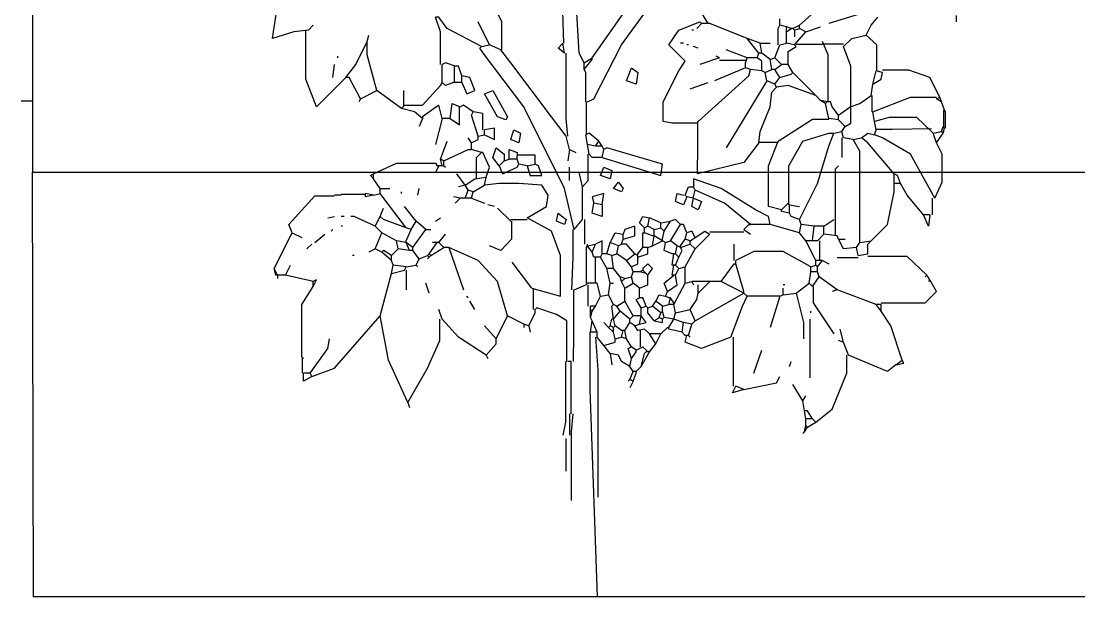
# Model space of a CAD drawing. Header units: millimetres. Extents: x -25 to 177, y -4701 to 789.
# Drawn here: x 96.377 to 97.862, y 389.337 to 390.145 of the extents above; entities that cross this region are included whole.
import ezdxf

# ---------------------------------------------------------------- set-up
doc = ezdxf.new("R2010")
doc.units = ezdxf.units.MM
doc.layers.add('muros', color=12, linetype='Continuous')
doc.layers.add('Standard', color=7, linetype='Continuous')

msp = doc.modelspace()

# ---------------------------------------------------------------- linework, layer by layer
at = {"layer": 'muros'}
for p, q in [((96.3925, 395.0834), (96.3925, 389.9334)), ((96.3925, 389.9334), (102.4267, 389.9334)), ((96.3939, 389.3374), (96.3925, 389.9334)), ((98.6672, 389.3374), (96.3939, 389.3374))]:
    msp.add_line(p, q, dxfattribs=at)
at = {"layer": 'muros', "color": 1}
msp.add_line((96.3767, 390.0334), (96.3925, 390.0334), dxfattribs=at)
at = {"layer": 'Standard', "color": 3, "linetype": 'Continuous'}
for points in [[(97.1675, 390.0868), (97.1606, 390.1005), (97.1468, 390.3343), (97.1377, 390.3366)], [(97.1789, 390.0936), (97.2477, 390.1922), (97.2844, 390.2334), (97.3164, 390.2655), (97.3646, 390.3068), (97.4264, 390.3366), (97.4264, 390.3411)], [(97.1388, 390.1143), (97.1371, 390.1738), (97.1371, 390.2426)], [(96.7802, 390.1326), (96.7596, 390.1303), (96.7298, 390.1211), (96.7389, 390.183), (96.7573, 390.2128)], [(97.172, 390.0318), (97.1812, 390.0363), (97.2202, 390.112), (97.2866, 390.2036), (97.3073, 390.2243)], [(97.3416, 390.1418), (97.3073, 390.1991), (97.3073, 390.2243)], [(97.0517, 390.1051), (97.0517, 390.1441), (97.03, 390.1899)], [(97.47, 390.1395), (97.4906, 390.1578)], [(97.5708, 390.1601), (97.5112, 390.1418)], [(97.69, 390.1532), (97.69, 390.1441)], [(96.7802, 390.1326), (96.787, 390.1395)], [(96.9658, 390.0845), (96.9658, 390.1303), (96.9589, 390.1509)], [(97.0231, 390.1097), (96.975, 390.1349), (96.9635, 390.1509), (96.9589, 390.1509)], [(97.0345, 390.112), (97.0185, 390.1441)], [(97.3279, 390.002), (97.2912, 390.002), (97.2786, 390.0043), (97.2786, 390.0318), (97.3004, 390.0753), (97.3096, 390.0891), (97.2866, 390.112), (97.3004, 390.1326), (97.3302, 390.1441), (97.3325, 390.1418)], [(97.3325, 390.1418), (97.3256, 390.1349)], [(97.3416, 390.1418), (97.3325, 390.1418)], [(97.3967, 390.1211), (97.3439, 390.1418), (97.3416, 390.1418)], [(97.4402, 390.112), (97.4402, 390.1349), (97.4425, 390.1395)], [(97.4425, 390.1395), (97.4425, 390.1486)], [(97.4516, 390.1372), (97.4425, 390.1395)], [(97.4585, 390.1349), (97.4516, 390.1372)], [(97.4516, 390.1303), (97.4516, 390.1372)], [(97.4608, 390.1349), (97.47, 390.1395)], [(97.47, 390.1349), (97.47, 390.1395)], [(97.4791, 390.1303), (97.4997, 390.1372)], [(97.5639, 390.1257), (97.5708, 390.1395), (97.58, 390.1509)], [(96.8329, 390.0661), (96.7916, 390.0249), (96.7767, 390.0638), (96.7767, 390.1326)], [(96.8627, 390.1166), (96.865, 390.1257)], [(97.321, 390.1326), (97.3187, 390.1326)], [(97.4516, 390.1303), (97.4585, 390.1349)], [(97.4516, 390.1143), (97.4516, 390.1303)], [(97.4608, 390.1349), (97.4585, 390.1349)], [(97.4631, 390.1326), (97.4608, 390.1349)], [(97.4631, 390.1326), (97.47, 390.1349)], [(97.4631, 390.1326), (97.4631, 390.1234)], [(97.4631, 390.112), (97.4791, 390.1303)], [(97.4791, 390.1303), (97.47, 390.1349)], [(97.5318, 390.1097), (97.5433, 390.1211), (97.5639, 390.1257)], [(97.5788, 390.0753), (97.5788, 390.112), (97.5639, 390.1257)], [(96.8329, 390.0661), (96.8466, 390.0845), (96.8627, 390.1166)], [(96.8764, 390.0478), (96.8627, 390.0982), (96.8627, 390.1166)], [(97.1537, 389.853), (97.14, 389.9103), (97.0827, 390.0249), (97.0277, 390.0982), (97.0208, 390.1074), (97.0231, 390.1097)], [(97.0231, 390.1097), (97.0345, 390.112)], [(97.0506, 390.1051), (97.0345, 390.112)], [(97.14, 390.1005), (97.1308, 390.1074), (97.1377, 390.1143)], [(97.14, 390.1005), (97.1377, 390.1143)], [(97.3073, 390.1143), (97.3027, 390.1143)], [(97.3141, 390.112), (97.3118, 390.112)], [(97.3279, 390.1074), (97.321, 390.1097)], [(97.4127, 390.1005), (97.3967, 390.1211)], [(97.415, 390.1143), (97.3967, 390.1211)], [(97.4173, 390.1005), (97.415, 390.1143)], [(97.415, 390.1143), (97.4287, 390.1143)], [(97.4356, 390.0936), (97.4425, 390.112)], [(97.4425, 390.112), (97.4516, 390.1143)], [(97.4631, 390.112), (97.4516, 390.1143)], [(97.4539, 390.0845), (97.4539, 390.1028), (97.4654, 390.1097)], [(97.4654, 390.1097), (97.4631, 390.112)], [(97.4654, 390.1131), (97.5021, 390.1131)], [(97.5101, 390.0318), (97.5101, 390.0982), (97.5021, 390.1166)], [(97.5318, 390.1131), (97.5021, 390.1131)], [(97.5422, 390.0249), (97.5422, 390.0822), (97.5318, 390.1097)], [(96.8214, 390.0936), (96.8214, 390.0959)], [(97.1423, 389.9836), (97.1216, 390.0111), (97.0644, 390.0868), (97.0506, 390.1051)], [(97.1446, 389.9836), (97.1423, 390.0088), (97.1423, 390.1005)], [(97.1675, 390.0776), (97.1789, 390.0913), (97.1789, 390.0936)], [(97.1675, 390.0868), (97.1789, 390.0936)], [(97.3577, 390.0936), (97.3302, 390.0845)], [(97.3577, 390.0936), (97.3531, 390.0959)], [(97.3967, 390.0936), (97.3668, 390.1051)], [(97.3943, 390.0868), (97.3967, 390.0936)], [(97.4104, 390.0936), (97.3967, 390.0936)], [(97.4104, 390.0936), (97.4127, 390.1005)], [(97.4173, 390.0753), (97.4173, 390.0891), (97.4104, 390.0936)], [(97.4173, 390.1005), (97.4127, 390.1005)], [(97.4287, 390.0913), (97.4173, 390.1005)], [(97.4287, 390.0913), (97.4356, 390.0936)], [(97.4448, 390.0845), (97.4356, 390.0936)], [(96.8146, 390.0661), (96.8169, 390.0845)], [(96.9864, 390.0822), (96.9727, 390.0868), (96.9681, 390.0845)], [(96.9681, 390.0593), (96.9681, 390.0845)], [(96.9853, 390.0593), (96.9853, 390.0822)], [(96.9956, 390.0684), (96.991, 390.0822), (96.9864, 390.0822)], [(97.1675, 390.0776), (97.1675, 390.0868)], [(97.1698, 390.0318), (97.1698, 390.073), (97.1675, 390.0776)], [(97.2408, 390.057), (97.227, 390.0616), (97.2339, 390.0799), (97.2431, 390.073), (97.2408, 390.057)], [(97.3279, 390.0043), (97.3989, 390.0684), (97.4012, 390.0776)], [(97.3943, 390.0799), (97.3508, 390.0616)], [(97.3943, 390.0902), (97.3577, 390.0902)], [(97.3943, 390.0799), (97.3943, 390.0868)], [(97.4012, 390.0776), (97.3943, 390.0799)], [(97.4173, 390.0753), (97.4012, 390.0776)], [(97.4219, 390.073), (97.431, 390.0776)], [(97.431, 390.0776), (97.4287, 390.0913)], [(97.4356, 390.0776), (97.431, 390.0776)], [(97.4356, 390.0776), (97.4448, 390.0845)], [(97.4425, 390.0661), (97.4356, 390.0776)], [(97.4539, 390.0845), (97.4448, 390.0845)], [(97.4608, 390.073), (97.4539, 390.0845)], [(96.8535, 390.0363), (96.8375, 390.0661), (96.8329, 390.0661)], [(96.9956, 390.0593), (96.9956, 390.0684)], [(96.9956, 390.0593), (97.0025, 390.0432), (97.0139, 390.0478), (97.0071, 390.0661), (96.9956, 390.0684)], [(97.4219, 390.073), (97.4173, 390.0753)], [(97.4241, 390.0616), (97.4219, 390.073)], [(97.4356, 390.057), (97.4425, 390.0661)], [(97.4425, 390.0661), (97.4585, 390.0707), (97.4608, 390.073)], [(97.4929, 390.0409), (97.4608, 390.073)], [(97.5731, 390.057), (97.5777, 390.0753)], [(97.5731, 390.057), (97.5846, 390.0638), (97.5868, 390.073)], [(97.5868, 390.073), (97.5777, 390.0753)], [(97.667, 390.0386), (97.6533, 390.0661), (97.6235, 390.0764), (97.5868, 390.0764)], [(96.8535, 390.0363), (96.8764, 390.0478)], [(96.9108, 390.0226), (96.8764, 390.0478)], [(96.9131, 390.0272), (96.9406, 390.0272), (96.9658, 390.0547), (96.9681, 390.0593)], [(96.9142, 390.0249), (96.9142, 390.0478)], [(96.9841, 390.0593), (96.9727, 390.0547), (96.9681, 390.0593)], [(96.9956, 390.0593), (96.9841, 390.0593)], [(97.0575, 390.0066), (97.046, 390.0111), (97.0277, 390.0432), (97.0391, 390.0478), (97.0597, 390.0111), (97.0575, 390.0066)], [(97.3164, 390.0501), (97.3416, 390.0593)], [(97.4241, 390.0616), (97.3668, 389.9676)], [(97.4127, 389.9745), (97.415, 389.9905), (97.4287, 390.0249), (97.431, 390.0455), (97.4379, 390.0524)], [(97.4356, 390.057), (97.4241, 390.0616)], [(97.4379, 390.0524), (97.4356, 390.057)], [(97.4929, 390.0409), (97.4539, 390.0547), (97.4379, 390.0524)], [(97.5708, 390.0409), (97.5731, 390.057)], [(96.8535, 390.0363), (96.8512, 390.0318)], [(97.4997, 390.0341), (97.4929, 390.0409)], [(97.5066, 390.0295), (97.4997, 390.0341)], [(97.5089, 390.0318), (97.4997, 390.0341)], [(97.541, 390.0249), (97.5548, 390.0295), (97.5708, 390.0409)], [(97.5719, 390.018), (97.5719, 390.0409)], [(97.5731, 390.018), (97.6258, 390.0386), (97.6625, 390.0386)], [(97.6625, 390.0363), (97.667, 390.0386)], [(97.6694, 390.0318), (97.6625, 390.0363)], [(97.6694, 390.0318), (97.667, 390.0386)], [(96.9108, 390.0226), (96.9131, 390.0249)], [(96.9406, 390.0088), (96.9291, 390.018), (96.9108, 390.0226)], [(96.9681, 390.0088), (96.9635, 390.0272), (96.9406, 390.0111), (96.9406, 390.0088)], [(96.9795, 390.0088), (96.9819, 390.0295), (96.9933, 390.0249)], [(96.9795, 390.0088), (96.9922, 389.9997), (96.9922, 390.0249)], [(97.0116, 390.018), (96.9979, 390.0272), (96.9933, 390.0249)], [(97.0185, 389.9836), (97.0093, 390.0134), (97.0116, 390.018)], [(97.0254, 389.9928), (97.0254, 390.0157), (97.0116, 390.018)], [(97.1709, 389.9859), (97.1709, 390.0318)], [(97.5066, 390.0295), (97.5089, 390.0318)], [(97.5112, 390.0088), (97.5066, 390.0295)], [(97.5135, 390.0318), (97.5089, 390.0318)], [(97.525, 390.0134), (97.5158, 390.0249), (97.5135, 390.0318)], [(97.525, 390.0134), (97.541, 390.0249)], [(97.5341, 389.9974), (97.5422, 390.002), (97.5422, 390.0249)], [(97.5754, 390.0043), (97.5731, 390.018)], [(97.6739, 390.0203), (97.6694, 390.0318)], [(97.6728, 389.9974), (97.6728, 390.0203)], [(97.6751, 389.9951), (97.6751, 390.018), (97.6739, 390.0203)], [(96.9406, 390.0088), (96.936, 389.9974)], [(96.9681, 390.0088), (96.9589, 389.9722)], [(96.9795, 390.0088), (96.9681, 390.0088)], [(97.4127, 389.9745), (97.392, 389.947), (97.3267, 389.9309), (97.3273, 389.9699), (97.3273, 390.0043)], [(97.4402, 389.9768), (97.4883, 390.0077), (97.5112, 390.0077)], [(97.525, 390.0066), (97.5112, 390.0088)], [(97.525, 390.0066), (97.525, 390.0134)], [(97.5341, 389.9974), (97.525, 390.0066)], [(97.6556, 389.9905), (97.635, 390.01), (97.596, 390.01), (97.5754, 390.0043)], [(97.5777, 389.9928), (97.5754, 390.0043)], [(97.0277, 389.9859), (97.0414, 389.9791), (97.0414, 389.9951), (97.0277, 389.9928)], [(97.0277, 389.9859), (97.0277, 389.9928)], [(97.0758, 389.9745), (97.0644, 389.9791), (97.0689, 389.9928), (97.0781, 389.9882), (97.0758, 389.9745)], [(97.1881, 389.9768), (97.1744, 389.9882), (97.1698, 389.9859)], [(97.4551, 389.8897), (97.4551, 389.9424), (97.4745, 389.9768), (97.5112, 389.9882), (97.5181, 389.9882)], [(97.47, 389.8668), (97.4952, 389.9172), (97.5112, 389.9699), (97.5181, 389.9882)], [(97.5181, 389.9882), (97.5296, 389.9905)], [(97.5296, 389.9905), (97.5341, 389.9974)], [(97.5318, 389.9813), (97.5296, 389.9905)], [(97.5571, 389.9813), (97.5662, 389.9882), (97.5754, 389.9859)], [(97.5754, 389.9859), (97.5777, 389.9928)], [(97.6556, 389.994), (97.6006, 389.9934), (97.5777, 389.9934)], [(97.6579, 389.9882), (97.6556, 389.9905)], [(97.6579, 389.9882), (97.6694, 389.9905)], [(97.6625, 389.9745), (97.6579, 389.9882)], [(97.6625, 389.9745), (97.6716, 389.9882)], [(97.6694, 389.9905), (97.6716, 389.9974)], [(97.6716, 389.9882), (97.6694, 389.9905)], [(97.6739, 389.9951), (97.6716, 389.9974)], [(97.6716, 389.9882), (97.6739, 389.9951)], [(96.9658, 389.9516), (96.975, 389.9768)], [(97.0093, 389.9745), (97.0047, 389.9813)], [(97.0093, 389.9745), (97.0185, 389.9791), (97.0185, 389.9836)], [(97.0093, 389.9653), (97.0093, 389.9745)], [(97.0185, 389.9836), (97.0277, 389.9859)], [(97.1468, 389.9653), (97.1423, 389.9836)], [(97.172, 389.9722), (97.1698, 389.9859)], [(97.1835, 389.9699), (97.1881, 389.9768)], [(97.1927, 389.9699), (97.1881, 389.9768)], [(97.4127, 389.9756), (97.4402, 389.9756)], [(97.4448, 389.8805), (97.4264, 389.8851), (97.4264, 389.9424), (97.4402, 389.9768)], [(97.5296, 389.9813), (97.5296, 389.9538)], [(97.5456, 389.9791), (97.5318, 389.9813)], [(97.5456, 389.9791), (97.5571, 389.9813)], [(97.5548, 389.8347), (97.5548, 389.963), (97.5456, 389.9791)], [(97.6029, 389.9309), (97.5662, 389.9745), (97.5571, 389.9813)], [(97.6602, 389.8966), (97.6258, 389.9584), (97.5868, 389.9813), (97.5754, 389.9859)], [(97.6602, 389.8966), (97.6705, 389.9195), (97.6705, 389.9584), (97.6625, 389.9745)], [(96.9704, 389.9493), (97.0047, 389.9653), (97.0093, 389.9653)], [(97.0231, 389.9607), (97.0093, 389.9653)], [(97.0162, 389.9241), (97.0162, 389.9538), (97.0231, 389.9607)], [(97.03, 389.9263), (97.0345, 389.9401), (97.0254, 389.9607), (97.0231, 389.9607)], [(97.0483, 389.9424), (97.0391, 389.9538), (97.0437, 389.9676), (97.0552, 389.9584), (97.0552, 389.9493)], [(97.0621, 389.9516), (97.0621, 389.9653), (97.0735, 389.9607), (97.0735, 389.9561)], [(97.1468, 389.9653), (97.1446, 389.9493)], [(97.1468, 389.9653), (97.156, 389.9607)], [(97.1744, 389.9584), (97.172, 389.9722)], [(97.1835, 389.9699), (97.172, 389.9722)], [(97.1927, 389.9699), (97.1835, 389.9699)], [(97.195, 389.9653), (97.1927, 389.9699)], [(97.1927, 389.9538), (97.2752, 389.9286), (97.2775, 389.9447), (97.1996, 389.9676), (97.195, 389.9653)], [(97.1927, 389.9538), (97.195, 389.9653)], [(96.8718, 389.9309), (96.9039, 389.9458), (96.9589, 389.9458), (96.9612, 389.9424)], [(96.9681, 389.9424), (96.9658, 389.9516)], [(96.9704, 389.9493), (96.9658, 389.9516)], [(96.9704, 389.9424), (96.9704, 389.9493)], [(97.0483, 389.9424), (97.0552, 389.9493)], [(97.0483, 389.9424), (97.0529, 389.9309), (97.0735, 389.9401), (97.0758, 389.9447)], [(97.0552, 389.9493), (97.0621, 389.9516)], [(97.0735, 389.9516), (97.0621, 389.9516)], [(97.0987, 389.9447), (97.0987, 389.9573), (97.0735, 389.9573)], [(97.0735, 389.9538), (97.0735, 389.9561)], [(97.0735, 389.9516), (97.0735, 389.9538)], [(97.0758, 389.9447), (97.0735, 389.9516)], [(97.0873, 389.9424), (97.0758, 389.9447)], [(97.0873, 389.9424), (97.0987, 389.9447)], [(97.0873, 389.9424), (97.0918, 389.9286), (97.1079, 389.9286), (97.1033, 389.9424), (97.0987, 389.9447)], [(97.1652, 389.9126), (97.1732, 389.9218), (97.1732, 389.9584)], [(97.1927, 389.9538), (97.1789, 389.9538), (97.1744, 389.9584)], [(96.8718, 389.9241), (96.8673, 389.9286), (96.8718, 389.9309)], [(96.8718, 389.9241), (96.8718, 389.9309)], [(96.9635, 389.9424), (96.9589, 389.9332)], [(96.9635, 389.9424), (96.9612, 389.9424)], [(96.9658, 389.9424), (96.9635, 389.9424)], [(96.9681, 389.9424), (96.9658, 389.9424)], [(96.9704, 389.9424), (96.9681, 389.9424)], [(96.9704, 389.9424), (96.9727, 389.9401)], [(97.0002, 389.9149), (96.9887, 389.9309)], [(97.1468, 389.9218), (97.1468, 389.9401)], [(97.1652, 389.9126), (97.1606, 389.9332)], [(97.2042, 389.9241), (97.1904, 389.9286), (97.195, 389.9401), (97.2064, 389.9355), (97.2042, 389.9241)], [(97.5204, 389.8668), (97.5204, 389.9378), (97.525, 389.9424)], [(97.612, 389.9172), (97.6075, 389.9286), (97.6029, 389.9309)], [(97.6029, 389.9172), (97.6029, 389.9309)], [(96.881, 389.9103), (96.8718, 389.9241)], [(97.0002, 389.9149), (96.991, 389.9126)], [(97.0002, 389.9149), (97.0139, 389.9241)], [(97.0047, 389.908), (97.0002, 389.9149)], [(97.0116, 389.9057), (97.0277, 389.9149)], [(97.0139, 389.9241), (97.03, 389.9263)], [(97.0277, 389.9149), (97.03, 389.9263)], [(97.0873, 389.8691), (97.1148, 389.8851), (97.1171, 389.9011), (97.1079, 389.9149), (97.0758, 389.9172), (97.0483, 389.9172), (97.0277, 389.9149)], [(97.2202, 389.9057), (97.2087, 389.9103), (97.2156, 389.9195), (97.2225, 389.9103), (97.2202, 389.9057)], [(97.4287, 389.8599), (97.4264, 389.8713), (97.4081, 389.8805), (97.36, 389.9103), (97.321, 389.9241), (97.321, 389.9126)], [(97.5708, 389.837), (97.5937, 389.8599), (97.6029, 389.9057), (97.6029, 389.9172)], [(97.612, 389.9172), (97.6029, 389.9172)], [(97.6442, 389.8736), (97.6212, 389.9011), (97.612, 389.9172)], [(96.7573, 389.8484), (96.7527, 389.8599), (96.7894, 389.9), (96.8169, 389.9)], [(96.826, 389.9011), (96.8169, 389.9011)], [(96.826, 389.9011), (96.8169, 389.9011)], [(96.826, 389.9023), (96.8604, 389.9023)], [(96.8718, 389.9011), (96.8604, 389.9034)], [(96.8718, 389.9011), (96.8604, 389.8988), (96.8604, 389.9034)], [(96.8718, 389.9011), (96.881, 389.9034)], [(96.881, 389.9103), (96.8948, 389.9103)], [(96.881, 389.9034), (96.881, 389.9103)], [(96.9177, 389.8553), (96.881, 389.9034)], [(96.9108, 389.9034), (96.9108, 389.9057)], [(96.9337, 389.9011), (96.936, 389.9103)], [(97.0002, 389.8966), (97.0047, 389.908)], [(97.0116, 389.9057), (97.0047, 389.908)], [(97.0093, 389.8966), (97.0116, 389.9057)], [(97.1652, 389.8668), (97.1652, 389.9126)], [(97.1927, 389.8874), (97.195, 389.9034), (97.1789, 389.8988), (97.1812, 389.8897)], [(97.3118, 389.8988), (97.3073, 389.8874), (97.2958, 389.892), (97.2981, 389.9034), (97.3073, 389.9011)], [(97.3096, 389.9011), (97.3141, 389.9126), (97.321, 389.9126)], [(97.3118, 389.8988), (97.3096, 389.9011)], [(97.3233, 389.908), (97.321, 389.9126)], [(97.321, 389.8988), (97.3233, 389.908)], [(97.4012, 389.8599), (97.3646, 389.8897), (97.3233, 389.908)], [(96.9314, 389.8645), (96.9154, 389.8851)], [(96.9933, 389.8966), (96.9841, 389.8988)], [(96.9933, 389.8966), (96.9864, 389.8897)], [(97.0002, 389.8966), (96.9933, 389.8966)], [(97.0093, 389.8966), (97.0002, 389.8966)], [(97.0093, 389.8966), (97.0277, 389.8897)], [(97.0414, 389.8851), (97.0323, 389.8874)], [(97.1927, 389.8874), (97.1927, 389.8713), (97.1789, 389.8759), (97.1812, 389.8897)], [(97.1927, 389.8874), (97.1812, 389.8897)], [(97.321, 389.8966), (97.3118, 389.8988)], [(97.321, 389.8966), (97.3325, 389.892), (97.3279, 389.8805), (97.3187, 389.8851), (97.321, 389.8966)], [(97.321, 389.8966), (97.321, 389.8988)], [(97.4448, 389.8805), (97.4539, 389.8897)], [(97.4562, 389.8874), (97.4539, 389.8897)], [(97.4562, 389.8759), (97.4562, 389.8874)], [(97.4562, 389.8874), (97.47, 389.8851)], [(97.6567, 389.8736), (97.6567, 389.8966)], [(96.8077, 389.8691), (96.8169, 389.8713)], [(96.8306, 389.8713), (96.826, 389.8713)], [(96.8741, 389.8576), (96.8443, 389.8713), (96.8398, 389.8713)], [(96.8741, 389.8576), (96.881, 389.8713)], [(96.881, 389.8713), (96.8856, 389.8828)], [(96.9177, 389.8553), (96.8856, 389.8668), (96.881, 389.8713)], [(97.0644, 389.8645), (97.046, 389.8828)], [(97.14, 389.8599), (97.1285, 389.8645), (97.1308, 389.8759), (97.1423, 389.8668), (97.14, 389.8599)], [(97.2522, 389.8553), (97.2454, 389.8622), (97.25, 389.8713), (97.2591, 389.8691)], [(97.4562, 389.8759), (97.4448, 389.8782), (97.4448, 389.8805)], [(97.47, 389.8668), (97.4585, 389.8713), (97.4562, 389.8759)], [(97.6533, 389.8736), (97.6442, 389.8736)], [(97.6533, 389.8736), (97.651, 389.8576), (97.6442, 389.8736)], [(96.8283, 389.8576), (96.826, 389.8576)], [(96.8833, 389.8484), (96.8741, 389.8576)], [(96.9245, 389.853), (96.9177, 389.8553)], [(96.9245, 389.853), (96.9314, 389.8645)], [(96.9452, 389.853), (96.9314, 389.8645)], [(96.9589, 389.8645), (96.9658, 389.8691)], [(97.0655, 389.8645), (97.0655, 389.8393), (97.0506, 389.8232), (97.0345, 389.8301)], [(97.0644, 389.8668), (97.0873, 389.8668)], [(97.0941, 389.7705), (97.1342, 389.7591), (97.1342, 389.8164), (97.1216, 389.8507), (97.0873, 389.8691)], [(97.1537, 389.853), (97.1652, 389.8668)], [(97.1686, 389.8324), (97.1686, 389.8668)], [(97.2225, 389.8393), (97.2385, 389.8439), (97.2385, 389.8576), (97.2248, 389.853), (97.2225, 389.8461)], [(97.2522, 389.8553), (97.2568, 389.8576)], [(97.2522, 389.8484), (97.2522, 389.8553)], [(97.2568, 389.8576), (97.2591, 389.8691)], [(97.266, 389.853), (97.2568, 389.8576)], [(97.2752, 389.8622), (97.2591, 389.8691)], [(97.266, 389.853), (97.2752, 389.8553)], [(97.2752, 389.8622), (97.2889, 389.8645)], [(97.2752, 389.8553), (97.2752, 389.8622)], [(97.2798, 389.8507), (97.2752, 389.8553)], [(97.2798, 389.8507), (97.2889, 389.8645)], [(97.3027, 389.8599), (97.2958, 389.8668), (97.2889, 389.8645)], [(97.2889, 389.837), (97.3027, 389.8599)], [(97.3118, 389.8484), (97.3073, 389.8599), (97.3027, 389.8599)], [(97.392, 389.853), (97.3989, 389.8599), (97.4012, 389.8599)], [(97.4287, 389.8599), (97.4012, 389.8599)], [(97.47, 389.8484), (97.4287, 389.8599)], [(97.4723, 389.8599), (97.47, 389.8668)], [(97.47, 389.8484), (97.4723, 389.8599)], [(97.4906, 389.8576), (97.4723, 389.8599)], [(97.4883, 389.837), (97.4906, 389.8576)], [(97.5044, 389.8576), (97.4906, 389.8576)], [(97.5044, 389.8576), (97.5181, 389.8668)], [(97.5044, 389.8461), (97.5044, 389.8576)], [(97.5204, 389.8439), (97.5204, 389.8668)], [(96.732, 389.798), (96.7573, 389.8484)], [(96.7573, 389.8484), (96.771, 389.8416)], [(96.7894, 389.8347), (96.8031, 389.8461)], [(96.8122, 389.8507), (96.8146, 389.853)], [(96.8741, 389.8255), (96.8833, 389.8484)], [(96.9039, 389.837), (96.8833, 389.8484)], [(96.9177, 389.837), (96.9245, 389.853)], [(96.9269, 389.8278), (96.9452, 389.853)], [(96.9452, 389.853), (96.9521, 389.853)], [(96.9635, 389.8347), (96.9727, 389.8461)], [(97.1503, 389.7682), (97.152, 389.8141), (97.152, 389.853)], [(97.2042, 389.8347), (97.211, 389.8484), (97.2225, 389.8461)], [(97.2225, 389.8393), (97.2225, 389.8461)], [(97.25, 389.8278), (97.25, 389.8484), (97.2522, 389.8484)], [(97.2637, 389.8439), (97.2522, 389.8484)], [(97.2637, 389.8301), (97.266, 389.8439)], [(97.266, 389.8439), (97.2637, 389.8439)], [(97.266, 389.8439), (97.266, 389.853)], [(97.2775, 389.837), (97.266, 389.8439)], [(97.2775, 389.8393), (97.2798, 389.8507)], [(97.3096, 389.8393), (97.3118, 389.8484)], [(97.3233, 389.8416), (97.3187, 389.8507), (97.3118, 389.8484)], [(97.3164, 389.837), (97.3233, 389.8416)], [(97.3233, 389.8416), (97.3371, 389.8507), (97.3439, 389.8461)], [(97.3233, 389.8255), (97.3439, 389.8461)], [(97.3439, 389.8496), (97.392, 389.8496)], [(97.392, 389.853), (97.4012, 389.8461)], [(97.4791, 389.837), (97.47, 389.8484)], [(97.4952, 389.837), (97.5044, 389.8461)], [(97.5227, 389.8439), (97.5044, 389.8461)], [(97.525, 389.8393), (97.5227, 389.8439)], [(96.7779, 389.8255), (96.7848, 389.8324)], [(96.8741, 389.8255), (96.865, 389.8209)], [(96.8833, 389.8209), (96.8741, 389.8255)], [(96.8971, 389.8164), (96.9062, 389.8255)], [(96.9062, 389.8255), (96.9039, 389.837)], [(96.9177, 389.8347), (96.9039, 389.837)], [(96.9223, 389.8232), (96.9062, 389.8255)], [(96.9177, 389.8347), (96.9177, 389.837)], [(96.9223, 389.8232), (96.9177, 389.8347)], [(96.9269, 389.8278), (96.9177, 389.8347)], [(96.9269, 389.8232), (96.9269, 389.8278)], [(96.9498, 389.8186), (96.9612, 389.8347)], [(96.9521, 389.8164), (96.9704, 389.8278)], [(96.9589, 389.8347), (96.9543, 389.8347)], [(96.9612, 389.8347), (96.9589, 389.8347)], [(96.9635, 389.8347), (96.9612, 389.8347)], [(96.9704, 389.8278), (96.9635, 389.8347)], [(96.9773, 389.8278), (96.9704, 389.8278)], [(96.9773, 389.8278), (96.9979, 389.7682)], [(97.0597, 389.7316), (97.046, 389.7797), (97.0185, 389.8095), (96.9773, 389.8278)], [(97.1709, 389.7774), (97.1709, 389.8278), (97.172, 389.8301)], [(97.172, 389.8301), (97.1835, 389.8324)], [(97.172, 389.8301), (97.172, 389.8324)], [(97.1789, 389.8209), (97.172, 389.8301)], [(97.1789, 389.8209), (97.1835, 389.8324)], [(97.1927, 389.8186), (97.1927, 389.837), (97.1835, 389.8324)], [(97.1996, 389.8186), (97.2042, 389.8347)], [(97.2156, 389.8301), (97.2042, 389.8347)], [(97.2133, 389.8186), (97.2156, 389.8301)], [(97.2156, 389.8301), (97.2202, 389.8324)], [(97.2202, 389.8324), (97.2225, 389.8393)], [(97.2385, 389.8186), (97.227, 389.8324), (97.2202, 389.8324)], [(97.2431, 389.8141), (97.2568, 389.8186), (97.2568, 389.8278)], [(97.2431, 389.8186), (97.25, 389.8278)], [(97.2568, 389.8278), (97.25, 389.8278)], [(97.2568, 389.8278), (97.2637, 389.8301)], [(97.2637, 389.8301), (97.2775, 389.837)], [(97.2775, 389.837), (97.2775, 389.8393)], [(97.282, 389.8347), (97.2775, 389.837)], [(97.2912, 389.8186), (97.2798, 389.8232), (97.282, 389.8347)], [(97.282, 389.8347), (97.2889, 389.837)], [(97.2981, 389.8301), (97.2889, 389.837)], [(97.2958, 389.8186), (97.2981, 389.8301)], [(97.3027, 389.8278), (97.2981, 389.8301)], [(97.3004, 389.8141), (97.305, 389.8232), (97.3027, 389.8278)], [(97.3027, 389.8301), (97.3096, 389.8393)], [(97.3027, 389.8278), (97.3164, 389.8324)], [(97.3027, 389.8278), (97.3027, 389.8301)], [(97.3164, 389.837), (97.3096, 389.8393)], [(97.3096, 389.8003), (97.3233, 389.8255)], [(97.3164, 389.8324), (97.3164, 389.837)], [(97.3233, 389.8255), (97.3164, 389.8324)], [(97.3783, 389.8095), (97.3783, 389.8324)], [(97.4929, 389.8095), (97.4791, 389.837)], [(97.4883, 389.837), (97.4791, 389.837)], [(97.4952, 389.837), (97.4883, 389.837)], [(97.4986, 389.8095), (97.4986, 389.837)], [(97.5502, 389.8278), (97.5318, 389.8255), (97.525, 389.8393)], [(97.525, 389.8393), (97.5341, 389.8393)], [(97.5502, 389.8278), (97.5548, 389.8347)], [(97.5525, 389.8164), (97.5502, 389.8278)], [(97.5548, 389.8347), (97.5708, 389.837)], [(97.5662, 389.8186), (97.5662, 389.8324), (97.5708, 389.837)], [(96.8443, 389.8164), (96.8421, 389.8164)], [(96.8971, 389.8164), (96.8856, 389.8232), (96.8833, 389.8209)], [(96.8971, 389.8095), (96.8833, 389.8209)], [(96.8971, 389.8095), (96.8971, 389.8164)], [(96.9269, 389.8232), (96.9223, 389.8232)], [(96.936, 389.8118), (96.9269, 389.8232)], [(96.9314, 389.8026), (96.936, 389.8118)], [(96.936, 389.8118), (96.9475, 389.8164)], [(96.9475, 389.8164), (96.9498, 389.8186)], [(96.9498, 389.8141), (96.9475, 389.8164)], [(96.9498, 389.8141), (96.9475, 389.8118)], [(96.9521, 389.8164), (96.9498, 389.8186)], [(96.9498, 389.8141), (96.9521, 389.8164)], [(97.1812, 389.8141), (97.1789, 389.8209)], [(97.1904, 389.8141), (97.1812, 389.8141)], [(97.1835, 389.7774), (97.1835, 389.8141)], [(97.1904, 389.8141), (97.1927, 389.8186)], [(97.1996, 389.798), (97.1904, 389.8141)], [(97.1996, 389.8186), (97.1927, 389.8186)], [(97.2064, 389.8164), (97.1996, 389.8186)], [(97.2064, 389.8164), (97.2133, 389.8186)], [(97.2087, 389.798), (97.2064, 389.8164)], [(97.227, 389.8095), (97.2133, 389.8186)], [(97.227, 389.8095), (97.2385, 389.8186)], [(97.2339, 389.8003), (97.2431, 389.8049), (97.2431, 389.8141)], [(97.2431, 389.8164), (97.2385, 389.8186)], [(97.2431, 389.8164), (97.2431, 389.8186)], [(97.2431, 389.8141), (97.2431, 389.8164)], [(97.2912, 389.8026), (97.2935, 389.8186)], [(97.2935, 389.8186), (97.2912, 389.8186)], [(97.2958, 389.8186), (97.2935, 389.8186)], [(97.3004, 389.8141), (97.2958, 389.8186)], [(97.2958, 389.8026), (97.3004, 389.8141)], [(97.486, 389.8003), (97.4471, 389.8221), (97.4058, 389.8221), (97.3806, 389.8095)], [(97.5525, 389.8129), (97.5227, 389.8129)], [(97.5525, 389.8164), (97.5662, 389.8186)], [(97.6487, 389.7889), (97.6212, 389.8152), (97.5662, 389.8152)], [(96.7366, 389.7889), (96.732, 389.798)], [(96.7344, 389.7889), (96.732, 389.798)], [(96.7481, 389.7889), (96.755, 389.8026)], [(96.8993, 389.8026), (96.8971, 389.8095)], [(96.8971, 389.7911), (96.8993, 389.8026)], [(96.8971, 389.7911), (96.9154, 389.7957)], [(96.9177, 389.8003), (96.8993, 389.8026)], [(96.9154, 389.7957), (96.9177, 389.8003)], [(96.9177, 389.8003), (96.9314, 389.8026)], [(96.9177, 389.7957), (96.9177, 389.7682)], [(96.9314, 389.8026), (96.9337, 389.8003)], [(97.0941, 389.7705), (97.0666, 389.8072)], [(97.2042, 389.7774), (97.1996, 389.798)], [(97.2087, 389.798), (97.1996, 389.798)], [(97.2179, 389.7866), (97.2087, 389.798)], [(97.2339, 389.8003), (97.227, 389.8095)], [(97.2362, 389.7934), (97.2339, 389.8003)], [(97.2454, 389.7934), (97.25, 389.7957)], [(97.2568, 389.7889), (97.2637, 389.798), (97.2568, 389.8049), (97.25, 389.798), (97.25, 389.7957)], [(97.2546, 389.7911), (97.25, 389.7957)], [(97.2912, 389.7889), (97.2935, 389.8026)], [(97.2935, 389.8026), (97.2912, 389.8026)], [(97.2958, 389.8026), (97.2935, 389.8026)], [(97.3004, 389.798), (97.2958, 389.8026)], [(97.2958, 389.7889), (97.3004, 389.798)], [(97.3004, 389.798), (97.3096, 389.8003)], [(97.3096, 389.7774), (97.3096, 389.8003)], [(97.36, 389.7797), (97.3783, 389.8049), (97.3806, 389.8049)], [(97.3806, 389.8072), (97.3806, 389.8095)], [(97.3806, 389.8049), (97.3806, 389.8072)], [(97.392, 389.7659), (97.3806, 389.8049)], [(97.486, 389.8003), (97.4929, 389.8026)], [(97.486, 389.7934), (97.486, 389.8003)], [(97.4929, 389.8026), (97.4929, 389.8095)], [(97.5021, 389.8095), (97.4929, 389.8095)], [(97.4952, 389.8003), (97.4929, 389.8026)], [(97.4952, 389.8003), (97.5021, 389.8095)], [(97.4952, 389.7934), (97.4952, 389.8003)], [(97.5021, 389.8095), (97.5112, 389.8049)], [(96.7366, 389.7889), (96.7344, 389.7889)], [(96.7481, 389.7889), (96.7366, 389.7889)], [(96.7366, 389.7889), (96.7366, 389.7843)], [(96.787, 389.7797), (96.7481, 389.7889)], [(96.787, 389.7728), (96.7916, 389.782), (96.787, 389.7797)], [(96.881, 389.7316), (96.8971, 389.7911)], [(97.2202, 389.7797), (97.2179, 389.7866)], [(97.2248, 389.7843), (97.2179, 389.7866)], [(97.2202, 389.7797), (97.2248, 389.7843)], [(97.2248, 389.7843), (97.2339, 389.7866)], [(97.2339, 389.7866), (97.2362, 389.7934)], [(97.2362, 389.7774), (97.2339, 389.7866)], [(97.2454, 389.7934), (97.2362, 389.7934)], [(97.2546, 389.7911), (97.2454, 389.7934)], [(97.2454, 389.7705), (97.2568, 389.7751), (97.2568, 389.7889)], [(97.2568, 389.7889), (97.2546, 389.7911)], [(97.2844, 389.7659), (97.2798, 389.7774), (97.2935, 389.7889)], [(97.2844, 389.7659), (97.2981, 389.7751), (97.2958, 389.7889)], [(97.2935, 389.7889), (97.2912, 389.7889)], [(97.2958, 389.7889), (97.2935, 389.7889)], [(97.4837, 389.7774), (97.486, 389.7934)], [(97.4952, 389.7934), (97.486, 389.7934)], [(97.4883, 389.7728), (97.4975, 389.7866)], [(97.4975, 389.7866), (97.4952, 389.7934)], [(97.5227, 389.7682), (97.4975, 389.7866)], [(97.5846, 389.7499), (97.6464, 389.7499), (97.6625, 389.7659), (97.6533, 389.782)], [(97.6487, 389.7889), (97.6464, 389.7866)], [(97.6533, 389.782), (97.6487, 389.7889)], [(97.6533, 389.782), (97.651, 389.7797)], [(96.771, 389.6743), (96.771, 389.7476), (96.787, 389.7728)], [(96.787, 389.7728), (96.787, 389.7797)], [(96.9498, 389.7636), (96.9452, 389.7774)], [(97.0964, 389.7407), (97.0964, 389.7705)], [(97.1526, 389.6674), (97.1531, 389.7063), (97.1531, 389.7682)], [(97.1537, 389.7682), (97.1698, 389.7751)], [(97.1698, 389.7751), (97.172, 389.7774)], [(97.1858, 389.7774), (97.172, 389.7774)], [(97.1732, 389.7453), (97.1732, 389.7751)], [(97.1904, 389.7591), (97.1858, 389.7774)], [(97.2018, 389.7614), (97.2042, 389.7774)], [(97.2042, 389.7774), (97.2087, 389.7774)], [(97.2248, 389.7705), (97.2202, 389.7797)], [(97.2248, 389.7705), (97.2362, 389.7774)], [(97.2248, 389.7522), (97.2248, 389.7705)], [(97.2454, 389.7705), (97.2362, 389.7774)], [(97.2454, 389.7568), (97.2454, 389.7705)], [(97.282, 389.7591), (97.2844, 389.7659)], [(97.2935, 389.7476), (97.3096, 389.7774)], [(97.3096, 389.7774), (97.3187, 389.7797)], [(97.3439, 389.7797), (97.3187, 389.7797)], [(97.3187, 389.7797), (97.321, 389.7751)], [(97.3279, 389.7636), (97.3439, 389.7797)], [(97.3279, 389.7659), (97.3279, 389.7751)], [(97.3279, 389.7636), (97.3279, 389.7659)], [(97.36, 389.7797), (97.3439, 389.7797)], [(97.392, 389.7636), (97.36, 389.7797)], [(97.392, 389.7636), (97.392, 389.7659)], [(97.4493, 389.7751), (97.4471, 389.7751)], [(97.4471, 389.7614), (97.4471, 389.7705)], [(97.4654, 389.7636), (97.4837, 389.7774)], [(97.4883, 389.7728), (97.4837, 389.7774)], [(97.4894, 389.7728), (97.4894, 389.7499), (97.5181, 389.7063)], [(97.5227, 389.7682), (97.5158, 389.7659)], [(97.5777, 389.7476), (97.5227, 389.7682)], [(97.0047, 389.7568), (97.0025, 389.7591)], [(97.0139, 389.7407), (97.0071, 389.7522)], [(97.1835, 389.7453), (97.1904, 389.7591)], [(97.1904, 389.7591), (97.2018, 389.7614)], [(97.2087, 389.7476), (97.2018, 389.7614)], [(97.2133, 389.7453), (97.2248, 389.7522)], [(97.2362, 389.7316), (97.2248, 389.7522)], [(97.2477, 389.743), (97.2408, 389.7545), (97.2454, 389.7568)], [(97.2546, 389.7453), (97.25, 389.7568), (97.2454, 389.7568)], [(97.2637, 389.7453), (97.2683, 389.7522)], [(97.2683, 389.7522), (97.2729, 389.7614), (97.282, 389.7591)], [(97.2775, 389.7453), (97.2683, 389.7522)], [(97.2866, 389.7568), (97.282, 389.7591)], [(97.2866, 389.7476), (97.2889, 389.7568)], [(97.2889, 389.7568), (97.2866, 389.7568)], [(97.2935, 389.7499), (97.2889, 389.7568)], [(97.3164, 389.7407), (97.3256, 389.7545)], [(97.3233, 389.7247), (97.392, 389.7636)], [(97.3256, 389.7545), (97.3279, 389.7636)], [(97.3256, 389.7545), (97.3279, 389.7636)], [(97.3737, 389.7018), (97.3898, 389.7453), (97.3967, 389.7591)], [(97.3967, 389.7591), (97.392, 389.7636)], [(97.4425, 389.7591), (97.3967, 389.7591)], [(97.4425, 389.7591), (97.4287, 389.7155)], [(97.4425, 389.7591), (97.4471, 389.7614)], [(97.4471, 389.7614), (97.4654, 389.7636)], [(97.4654, 389.7636), (97.4757, 389.7224), (97.4757, 389.6995)], [(96.9681, 389.727), (96.9635, 389.7407)], [(97.0896, 389.7178), (97.0987, 389.7361), (97.0987, 389.7407)], [(97.1434, 389.6674), (97.1434, 389.7247), (97.1285, 389.7338), (97.101, 389.743), (97.0987, 389.7407)], [(97.1766, 389.7407), (97.1766, 389.7453)], [(97.1835, 389.7453), (97.1766, 389.7453)], [(97.1766, 389.7293), (97.1766, 389.7407)], [(97.1789, 389.7384), (97.1766, 389.7407)], [(97.1766, 389.7293), (97.1789, 389.7384)], [(97.1789, 389.7384), (97.1835, 389.7453)], [(97.2087, 389.727), (97.2064, 389.7453), (97.2087, 389.7476)], [(97.2133, 389.7453), (97.2087, 389.7476)], [(97.2087, 389.727), (97.2179, 389.7384)], [(97.2179, 389.7384), (97.2133, 389.7453)], [(97.2316, 389.727), (97.2179, 389.7384)], [(97.2477, 389.743), (97.2546, 389.7453)], [(97.2477, 389.7316), (97.2477, 389.743)], [(97.2568, 389.743), (97.2546, 389.7453)], [(97.2568, 389.743), (97.2637, 389.7453)], [(97.266, 389.7247), (97.2568, 389.7361), (97.2568, 389.743)], [(97.2752, 389.7361), (97.2637, 389.7453)], [(97.2729, 389.7293), (97.2752, 389.7361)], [(97.2752, 389.7361), (97.2775, 389.7384)], [(97.2775, 389.7453), (97.2866, 389.7476)], [(97.2775, 389.7384), (97.2775, 389.7453)], [(97.2798, 389.7293), (97.2775, 389.7384)], [(97.2935, 389.7476), (97.2866, 389.7476)], [(97.2935, 389.7476), (97.2935, 389.7499)], [(97.2958, 389.7361), (97.2935, 389.7476)], [(97.2935, 389.727), (97.2958, 389.7361)], [(97.2958, 389.7361), (97.3164, 389.7407)], [(97.3233, 389.7247), (97.3164, 389.7407)], [(97.486, 389.7361), (97.486, 389.7384)], [(97.5846, 389.7384), (97.5777, 389.7476)], [(97.5846, 389.7476), (97.5777, 389.7476)], [(97.5846, 389.7384), (97.5846, 389.7476)], [(97.6144, 389.6697), (97.5983, 389.7178), (97.5846, 389.7384)], [(96.7848, 389.6468), (96.8169, 389.6582), (96.881, 389.7316)], [(96.92, 389.6101), (96.8925, 389.6697), (96.881, 389.7316)], [(96.92, 389.6101), (96.9475, 389.6582), (96.9646, 389.6972), (96.9646, 389.727)], [(97.03, 389.6766), (96.991, 389.7018), (96.9681, 389.727)], [(97.0437, 389.6995), (97.0597, 389.7316)], [(97.0827, 389.7201), (97.0597, 389.7316)], [(97.1789, 389.7247), (97.1766, 389.7293)], [(97.1766, 389.7086), (97.1789, 389.7247)], [(97.1858, 389.7086), (97.1789, 389.7247)], [(97.2018, 389.7155), (97.195, 389.7224)], [(97.2042, 389.7178), (97.2064, 389.727)], [(97.2087, 389.727), (97.2064, 389.727)], [(97.211, 389.7178), (97.2087, 389.727)], [(97.2248, 389.7109), (97.2316, 389.7224)], [(97.2316, 389.727), (97.2362, 389.7316)], [(97.2316, 389.7224), (97.2316, 389.727)], [(97.2385, 389.7178), (97.2316, 389.7224)], [(97.2454, 389.7316), (97.2362, 389.7316)], [(97.2454, 389.7201), (97.2477, 389.7316)], [(97.2454, 389.7201), (97.2546, 389.7224), (97.2477, 389.7316)], [(97.2477, 389.7316), (97.2454, 389.7316)], [(97.266, 389.7247), (97.2729, 389.7293)], [(97.266, 389.7247), (97.2775, 389.7224), (97.2775, 389.727)], [(97.2775, 389.727), (97.2729, 389.7293)], [(97.2775, 389.727), (97.2798, 389.7293)], [(97.2935, 389.727), (97.2798, 389.7293)], [(97.2866, 389.7155), (97.2935, 389.727)], [(97.3073, 389.7224), (97.2935, 389.727)], [(97.305, 389.7086), (97.3073, 389.7224)], [(97.3187, 389.7201), (97.3073, 389.7224)], [(97.3187, 389.7201), (97.3233, 389.7247)], [(97.4849, 389.6445), (97.4849, 389.727)], [(97.0437, 389.6995), (97.0277, 389.7178)], [(97.0896, 389.7178), (97.0827, 389.7201)], [(97.0827, 389.7201), (97.0827, 389.7155)], [(97.0896, 389.7178), (97.0918, 389.7086)], [(97.1755, 389.7086), (97.1755, 389.6284), (97.1858, 389.3374)], [(97.1858, 389.7086), (97.1766, 389.7086)], [(97.1858, 389.7018), (97.1858, 389.7086)], [(97.2018, 389.7155), (97.2042, 389.7178)], [(97.2087, 389.7086), (97.2018, 389.7155)], [(97.2087, 389.7155), (97.2042, 389.7178)], [(97.2087, 389.7155), (97.211, 389.7178)], [(97.2087, 389.7086), (97.2087, 389.7155)], [(97.211, 389.6995), (97.2087, 389.7086)], [(97.2202, 389.7109), (97.211, 389.7178)], [(97.2202, 389.7018), (97.2225, 389.7109)], [(97.2225, 389.7109), (97.2202, 389.7109)], [(97.2248, 389.7109), (97.2225, 389.7109)], [(97.227, 389.6995), (97.2248, 389.7109)], [(97.2385, 389.7178), (97.2454, 389.7201)], [(97.2431, 389.7109), (97.2385, 389.7178)], [(97.2591, 389.7063), (97.2522, 389.7132), (97.2431, 389.7109)], [(97.2465, 389.688), (97.2465, 389.7109)], [(97.2683, 389.6926), (97.2591, 389.7063)], [(97.2752, 389.7063), (97.2591, 389.7063)], [(97.2683, 389.6926), (97.2752, 389.7063)], [(97.2752, 389.7063), (97.2844, 389.7155), (97.2866, 389.7155)], [(97.305, 389.7086), (97.2866, 389.7132), (97.2866, 389.7155)], [(97.3096, 389.7041), (97.305, 389.7086)], [(97.3141, 389.7041), (97.3187, 389.7201)], [(97.5318, 389.6949), (97.5273, 389.7132)], [(96.7825, 389.6513), (96.8077, 389.6857), (96.81, 389.6995)], [(97.03, 389.6766), (97.0437, 389.6926), (97.0437, 389.6995)], [(97.1835, 389.7018), (97.1869, 389.6559), (97.1869, 389.4772)], [(97.195, 389.6903), (97.1858, 389.7018)], [(97.195, 389.6903), (97.211, 389.6949), (97.211, 389.6995)], [(97.211, 389.6995), (97.2202, 389.7018)], [(97.227, 389.6995), (97.2202, 389.7018)], [(97.2339, 389.688), (97.227, 389.6995)], [(97.2591, 389.6811), (97.2683, 389.6926)], [(97.3737, 389.7018), (97.3325, 389.6857), (97.3096, 389.6949), (97.3118, 389.7041)], [(97.3118, 389.7041), (97.3096, 389.7041)], [(97.3141, 389.7041), (97.3118, 389.7041)], [(97.3141, 389.7041), (97.3164, 389.7018)], [(97.3772, 389.633), (97.3772, 389.7018)], [(97.5318, 389.6949), (97.525, 389.6972)], [(97.5387, 389.6766), (97.5318, 389.6949)], [(97.03, 389.6766), (97.0323, 389.672)], [(97.2042, 389.6788), (97.195, 389.6903)], [(97.2316, 389.6605), (97.2202, 389.6674), (97.2156, 389.6766), (97.2042, 389.6788)], [(97.2042, 389.6788), (97.2064, 389.6628)], [(97.2339, 389.672), (97.2294, 389.6857), (97.2339, 389.688)], [(97.2408, 389.6834), (97.2339, 389.688)], [(97.2339, 389.672), (97.2408, 389.6811), (97.2408, 389.6834)], [(97.2408, 389.6834), (97.25, 389.688)], [(97.2477, 389.6605), (97.2591, 389.6811)], [(97.2477, 389.6605), (97.2522, 389.6788), (97.2546, 389.6811)], [(97.2568, 389.6811), (97.25, 389.688)], [(97.2568, 389.6811), (97.2546, 389.6811)], [(97.2591, 389.6811), (97.2568, 389.6811)], [(97.4058, 389.6513), (97.4173, 389.6834)], [(97.4929, 389.5826), (97.5158, 389.6009), (97.5364, 389.6513), (97.5364, 389.6766)], [(97.6052, 389.6628), (97.5937, 389.6536), (97.5387, 389.6766)], [(96.771, 389.6743), (96.7733, 389.672)], [(96.7721, 389.6513), (96.7721, 389.6743)], [(97.1411, 389.6674), (97.1411, 389.5826), (97.1377, 389.5643)], [(97.1492, 389.6674), (97.1446, 389.6674)], [(97.1492, 389.5941), (97.1492, 389.6674)], [(97.2316, 389.6605), (97.2339, 389.672)], [(97.4562, 389.6605), (97.4585, 389.6674)], [(97.6052, 389.6628), (97.6166, 389.6651), (97.6144, 389.6697)], [(97.6052, 389.6628), (97.6144, 389.6697)], [(96.7848, 389.6468), (96.7733, 389.6399), (96.7733, 389.6513)], [(96.7825, 389.6513), (96.7733, 389.6513)], [(96.7848, 389.6468), (96.7825, 389.6513)], [(97.2362, 389.6536), (97.2316, 389.6605)], [(97.2316, 389.6422), (97.2362, 389.6536)], [(97.2362, 389.6399), (97.2408, 389.6513), (97.2408, 389.6536)], [(97.2408, 389.6536), (97.2362, 389.6536)], [(97.2408, 389.6536), (97.2477, 389.6605)], [(97.392, 389.6284), (97.4379, 389.6376), (97.4425, 389.6468)], [(97.2316, 389.6422), (97.2294, 389.6399)], [(97.2362, 389.6399), (97.2316, 389.6422)], [(97.2362, 389.6399), (97.2316, 389.6307)], [(97.392, 389.6284), (97.376, 389.6238), (97.3806, 389.633)], [(97.392, 389.6284), (97.3806, 389.633)], [(97.4745, 389.6124), (97.4608, 389.6353)], [(97.4745, 389.6124), (97.4791, 389.6193)], [(96.92, 389.6101), (96.9223, 389.6032)], [(97.4769, 389.5986), (97.4745, 389.6124)], [(97.1468, 389.5941), (97.1468, 389.5643)], [(97.1514, 389.5941), (97.1492, 389.5688), (97.1492, 389.4726)], [(97.4883, 389.5872), (97.4814, 389.5986), (97.4769, 389.5986)], [(97.4791, 389.5872), (97.4769, 389.5986)], [(97.4791, 389.578), (97.4791, 389.5872)], [(97.4883, 389.5872), (97.4791, 389.5872)], [(97.4929, 389.5826), (97.4883, 389.5872)], [(97.4769, 389.5688), (97.4791, 389.578)], [(97.4769, 389.5688), (97.4814, 389.5757)], [(97.4814, 389.5757), (97.4791, 389.578)], [(97.4814, 389.5757), (97.4929, 389.5826)], [(97.1423, 389.5138), (97.1423, 389.5597)], [(97.4769, 389.5688), (97.4745, 389.5666)]]:
    msp.add_lwpolyline(points, dxfattribs=at)

doc.saveas('drawing.dxf')
